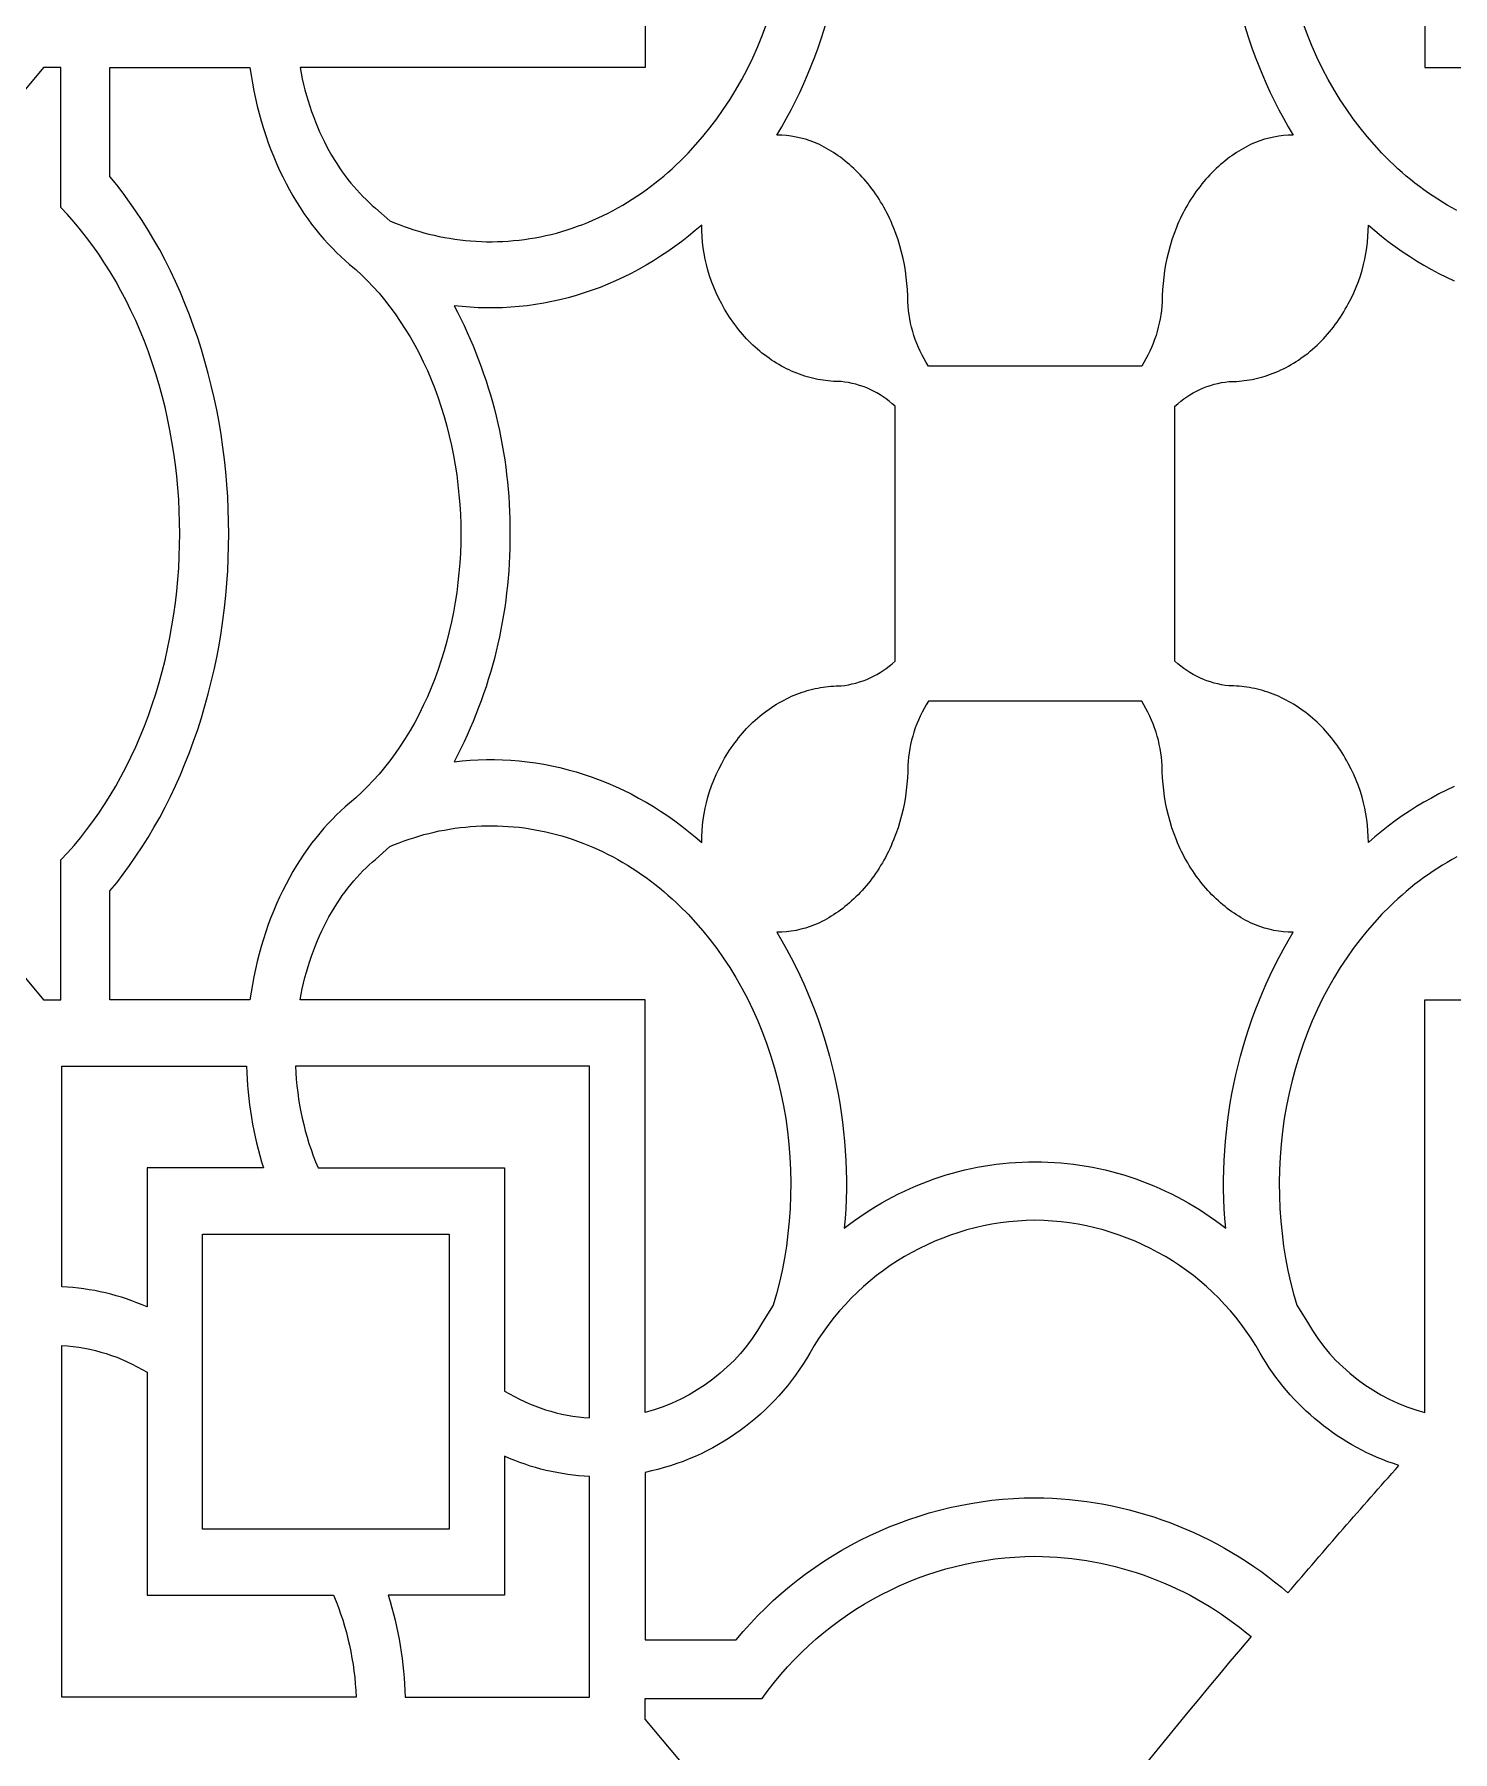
# Model space of a CAD drawing. Extents: x 59271 to 61367, y 41180 to 44085.
# Drawn here: x 59470.2 to 59620.9, y 42534.6 to 42717.1 of the extents above; entities that cross this region are included whole.
import ezdxf

# ---------------------------------------------------------------- set-up
doc = ezdxf.new("R2010")
doc.units = 0
doc.layers.get('0').update_dxf_attribs({"linetype": 'CONTINUOUS'})

msp = doc.modelspace()

# ---------------------------------------------------------------- linework, layer by layer
for points in [[(59535.08, 42757.36), (59535.08, 42713.55), (59498.42, 42713.55), (59498.53, 42712.94), (59498.66, 42712.34), (59498.79, 42711.75), (59498.94, 42711.16), (59499.1, 42710.58), (59499.27, 42710.01), (59499.45, 42709.44), (59499.64, 42708.88), (59499.84, 42708.32), (59500.05, 42707.78), (59500.27, 42707.24), (59500.49, 42706.72), (59500.73, 42706.2), (59500.98, 42705.7), (59501.23, 42705.2), (59501.49, 42704.72), (59501.76, 42704.24), (59502.04, 42703.78), (59502.32, 42703.33), (59502.61, 42702.89), (59502.9, 42702.47), (59503.2, 42702.05), (59503.51, 42701.65), (59503.82, 42701.26), (59504.13, 42700.89), (59504.45, 42700.53), (59504.77, 42700.18), (59505.1, 42699.84), (59505.43, 42699.51), (59505.76, 42699.2), (59506.09, 42698.9), (59506.43, 42698.61), (59507.95, 42697.26), (59508.45, 42697.05), (59508.96, 42696.85), (59509.48, 42696.66), (59510, 42696.48), (59510.52, 42696.3), (59511.05, 42696.14), (59511.59, 42695.99), (59512.12, 42695.85), (59512.67, 42695.72), (59513.21, 42695.6), (59513.76, 42695.49), (59514.31, 42695.4), (59514.87, 42695.31), (59515.43, 42695.23), (59515.99, 42695.17), (59516.55, 42695.12), (59517.12, 42695.08), (59517.69, 42695.05), (59518.25, 42695.04), (59518.83, 42695.04), (59519.4, 42695.05), (59519.97, 42695.07), (59520.54, 42695.1), (59521.11, 42695.15), (59521.69, 42695.21), (59522.26, 42695.28), (59522.83, 42695.36), (59523.4, 42695.46), (59523.97, 42695.57), (59524.54, 42695.69), (59525.11, 42695.82), (59525.67, 42695.96), (59526.24, 42696.12), (59526.8, 42696.29), (59527.35, 42696.47), (59527.91, 42696.67), (59528.46, 42696.87), (59529, 42697.09), (59529.55, 42697.32), (59530.09, 42697.56), (59530.62, 42697.81), (59531.15, 42698.07), (59531.68, 42698.34), (59532.2, 42698.63), (59532.71, 42698.92), (59533.22, 42699.23), (59533.72, 42699.54), (59534.22, 42699.87), (59534.71, 42700.2), (59535.2, 42700.55), (59535.67, 42700.9), (59536.14, 42701.26), (59536.61, 42701.63), (59537.07, 42702.01), (59537.52, 42702.4), (59537.96, 42702.79), (59538.4, 42703.19), (59538.82, 42703.6), (59539.66, 42704.44), (59540.46, 42705.31), (59541.23, 42706.2), (59541.97, 42707.12), (59542.7, 42708.08), (59543.4, 42709.07), (59544.08, 42710.11), (59544.74, 42711.17), (59545.36, 42712.28), (59545.96, 42713.41), (59546.53, 42714.58), (59547.06, 42715.77), (59547.56, 42717), (59548.03, 42718.24)], [(59617.97, 42757.36), (59617.97, 42713.55), (59654.63, 42713.55)], [(59621.37, 42698.34), (59620.85, 42698.63), (59620.34, 42698.92), (59619.83, 42699.23), (59619.33, 42699.54), (59618.83, 42699.87), (59618.34, 42700.2), (59617.85, 42700.55), (59617.38, 42700.9), (59616.9, 42701.26), (59616.44, 42701.63), (59615.98, 42702.01), (59615.53, 42702.4), (59615.09, 42702.79), (59614.65, 42703.19), (59614.22, 42703.6), (59613.39, 42704.44), (59612.59, 42705.31), (59611.82, 42706.2), (59611.08, 42707.12), (59610.35, 42708.08), (59609.65, 42709.07), (59608.97, 42710.11), (59608.31, 42711.17), (59607.69, 42712.28), (59607.09, 42713.41), (59606.52, 42714.58), (59605.99, 42715.77), (59605.49, 42717), (59605.02, 42718.24)], [(59461.95, 42625.5), (59471.16, 42614.49), (59473.01, 42614.49), (59473.01, 42629.38), (59473.71, 42630.13), (59474.4, 42630.91), (59475.08, 42631.72), (59475.74, 42632.57), (59476.39, 42633.44), (59477.03, 42634.34), (59477.64, 42635.27), (59478.25, 42636.22), (59478.83, 42637.2), (59479.39, 42638.21), (59479.93, 42639.24), (59480.45, 42640.29), (59480.95, 42641.37), (59481.43, 42642.46), (59481.88, 42643.58), (59482.31, 42644.71), (59482.71, 42645.86), (59483.09, 42647.02), (59483.44, 42648.2), (59483.77, 42649.39), (59484.07, 42650.59), (59484.34, 42651.8), (59484.59, 42653.01), (59484.81, 42654.24), (59485.01, 42655.46), (59485.18, 42656.69), (59485.32, 42657.92), (59485.43, 42659.14), (59485.52, 42660.37), (59485.58, 42661.59), (59485.62, 42662.81), (59485.63, 42664.02), (59485.62, 42665.23), (59485.58, 42666.45), (59485.52, 42667.67), (59485.43, 42668.89), (59485.32, 42670.12), (59485.18, 42671.35), (59485.01, 42672.58), (59484.81, 42673.8), (59484.59, 42675.02), (59484.34, 42676.24), (59484.07, 42677.45), (59483.77, 42678.65), (59483.44, 42679.83), (59483.09, 42681.01), (59482.71, 42682.18), (59482.31, 42683.33), (59481.88, 42684.46), (59481.43, 42685.57), (59480.95, 42686.67), (59480.45, 42687.74), (59479.93, 42688.8), (59479.39, 42689.83), (59478.83, 42690.84), (59478.25, 42691.82), (59477.64, 42692.77), (59477.03, 42693.7), (59476.39, 42694.6), (59475.74, 42695.47), (59475.08, 42696.31), (59474.4, 42697.12), (59473.71, 42697.91), (59473.01, 42698.66), (59473.01, 42713.55), (59471.16, 42713.55), (59461.95, 42702.54)]]:
    msp.add_lwpolyline(points)
for points in [[(59596.79, 42737.8, 0.159593), (59603.96, 42706.36, 0.091636), (59599.94, 42705.58), (59599.69, 42705.47), (59599.44, 42705.35), (59599.18, 42705.22), (59598.93, 42705.09), (59598.68, 42704.95), (59598.43, 42704.81), (59598.18, 42704.66), (59597.93, 42704.5), (59597.69, 42704.34), (59597.44, 42704.17), (59597.2, 42704), (59596.95, 42703.81), (59596.72, 42703.63), (59596.48, 42703.43), (59596.24, 42703.23), (59596.01, 42703.03), (59595.78, 42702.81), (59595.55, 42702.6), (59595.33, 42702.37), (59595.11, 42702.14), (59594.89, 42701.91), (59594.68, 42701.67), (59594.47, 42701.42), (59594.26, 42701.17), (59594.06, 42700.91), (59593.86, 42700.65), (59593.66, 42700.39), (59593.47, 42700.11), (59593.28, 42699.84), (59593.1, 42699.56), (59592.92, 42699.27), (59592.75, 42698.98), (59592.58, 42698.69), (59592.42, 42698.39), (59592.26, 42698.09), (59592.11, 42697.79), (59591.96, 42697.48), (59591.82, 42697.17), (59591.68, 42696.86), (59591.55, 42696.54), (59591.31, 42695.9), (59591.08, 42695.25), (59590.88, 42694.6), (59590.7, 42693.94), (59590.54, 42693.27), (59590.4, 42692.61), (59590.29, 42691.94), (59590.2, 42691.27), (59590.13, 42690.61), (59590.08, 42689.95), (59590.05, 42689.29), (59590.04, 42688.64, -0.12671), (59587.86, 42681.8), (59565.19, 42681.8, -0.12671), (59563, 42688.64), (59563, 42689.29), (59562.97, 42689.95), (59562.92, 42690.61), (59562.85, 42691.27), (59562.76, 42691.94), (59562.64, 42692.61), (59562.51, 42693.27), (59562.35, 42693.94), (59562.17, 42694.6), (59561.97, 42695.25), (59561.74, 42695.9), (59561.5, 42696.54), (59561.36, 42696.86), (59561.23, 42697.17), (59561.09, 42697.48), (59560.94, 42697.79), (59560.79, 42698.09), (59560.63, 42698.39), (59560.46, 42698.69), (59560.3, 42698.98), (59560.12, 42699.27), (59559.95, 42699.56), (59559.77, 42699.84), (59559.58, 42700.11), (59559.39, 42700.39), (59559.19, 42700.65), (59558.99, 42700.91), (59558.79, 42701.17), (59558.58, 42701.42), (59558.37, 42701.67), (59558.16, 42701.91), (59557.94, 42702.14), (59557.72, 42702.37), (59557.5, 42702.6), (59557.27, 42702.81), (59557.04, 42703.03), (59556.81, 42703.23), (59556.57, 42703.43), (59556.33, 42703.63), (59556.09, 42703.81), (59555.85, 42704), (59555.61, 42704.17), (59555.36, 42704.34), (59555.12, 42704.5), (59554.87, 42704.66), (59554.62, 42704.81), (59554.37, 42704.95), (59554.12, 42705.09), (59553.87, 42705.22), (59553.61, 42705.35), (59553.36, 42705.47), (59553.1, 42705.58, 0.091636), (59549.09, 42706.36, 0.159593), (59556.26, 42737.8, 0.16816)], [(59621.08, 42637.15), (59620.26, 42636.77), (59619.45, 42636.37), (59618.65, 42635.94), (59617.86, 42635.5), (59617.08, 42635.03), (59616.31, 42634.54), (59615.55, 42634.04), (59614.81, 42633.51), (59614.07, 42632.97), (59613.35, 42632.4), (59612.65, 42631.82), (59611.95, 42631.23, 0.065359), (59611.3, 42636.03), (59611.11, 42636.64), (59610.89, 42637.24), (59610.66, 42637.84), (59610.4, 42638.43), (59610.12, 42639.02), (59609.82, 42639.6), (59609.67, 42639.89), (59609.5, 42640.17), (59609.34, 42640.45), (59609.17, 42640.73), (59608.99, 42641.01), (59608.81, 42641.28), (59608.62, 42641.55), (59608.43, 42641.81), (59608.23, 42642.07), (59608.03, 42642.33), (59607.82, 42642.58), (59607.61, 42642.82), (59607.4, 42643.07), (59607.18, 42643.31), (59606.96, 42643.54), (59606.73, 42643.77), (59606.5, 42643.99), (59606.26, 42644.21), (59606.02, 42644.42), (59605.78, 42644.62), (59605.54, 42644.82), (59605.29, 42645.02), (59605.04, 42645.21), (59604.78, 42645.39), (59604.53, 42645.57), (59604.27, 42645.74), (59604, 42645.9), (59603.74, 42646.06), (59603.47, 42646.21), (59603.2, 42646.35), (59602.93, 42646.49), (59602.66, 42646.62), (59602.39, 42646.75), (59602.11, 42646.86), (59601.84, 42646.98), (59601.56, 42647.08), (59601.28, 42647.18), (59601, 42647.27), (59600.73, 42647.35), (59600.45, 42647.43), (59600.17, 42647.5), (59599.89, 42647.57), (59599.61, 42647.62), (59599.33, 42647.68), (59599.05, 42647.72), (59598.77, 42647.76), (59598.5, 42647.79), (59598.22, 42647.82), (59597.95, 42647.84), (59597.67, 42647.85), (59597.4, 42647.86), (59597.13, 42647.86, -0.165069), (59591.4, 42650.48), (59591.4, 42677.56, -0.165069), (59597.13, 42680.18), (59597.4, 42680.18), (59597.67, 42680.19), (59597.95, 42680.2), (59598.22, 42680.22), (59598.5, 42680.25), (59598.77, 42680.28), (59599.05, 42680.32), (59599.33, 42680.36), (59599.61, 42680.41), (59599.89, 42680.47), (59600.17, 42680.53), (59600.45, 42680.61), (59600.73, 42680.68), (59601, 42680.77), (59601.28, 42680.86), (59601.56, 42680.96), (59601.84, 42681.06), (59602.11, 42681.17), (59602.39, 42681.29), (59602.66, 42681.41), (59602.93, 42681.55), (59603.2, 42681.68), (59603.47, 42681.83), (59603.74, 42681.98), (59604, 42682.14), (59604.27, 42682.3), (59604.53, 42682.47), (59604.78, 42682.65), (59605.04, 42682.83), (59605.29, 42683.02), (59605.54, 42683.21), (59605.78, 42683.41), (59606.02, 42683.62), (59606.26, 42683.83), (59606.5, 42684.05), (59606.73, 42684.27), (59606.96, 42684.5), (59607.18, 42684.73), (59607.4, 42684.97), (59607.61, 42685.21), (59607.82, 42685.46), (59608.03, 42685.71), (59608.23, 42685.97), (59608.43, 42686.23), (59608.62, 42686.49), (59608.81, 42686.76), (59608.99, 42687.03), (59609.17, 42687.31), (59609.34, 42687.58), (59609.5, 42687.86), (59609.67, 42688.15), (59609.82, 42688.43), (59610.12, 42689.01), (59610.4, 42689.6), (59610.66, 42690.2), (59610.89, 42690.8), (59611.11, 42691.4), (59611.3, 42692.01, 0.065359), (59611.95, 42696.81), (59612.65, 42696.21), (59613.35, 42695.63), (59614.07, 42695.07), (59614.81, 42694.53), (59615.55, 42694), (59616.31, 42693.49), (59617.08, 42693.01), (59617.86, 42692.54), (59618.65, 42692.09), (59619.45, 42691.67), (59620.26, 42691.26), (59621.08, 42690.88)], [(59621.37, 42629.69), (59620.85, 42629.41), (59620.34, 42629.11), (59619.83, 42628.81), (59619.33, 42628.49), (59618.83, 42628.17), (59618.34, 42627.83), (59617.85, 42627.49), (59617.38, 42627.14), (59616.9, 42626.78), (59616.44, 42626.41), (59615.98, 42626.03), (59615.53, 42625.64), (59615.09, 42625.25), (59614.65, 42624.84), (59614.22, 42624.43), (59613.39, 42623.59), (59612.59, 42622.73), (59611.82, 42621.84), (59611.08, 42620.92), (59610.35, 42619.96), (59609.65, 42618.96), (59608.97, 42617.93), (59608.31, 42616.86), (59607.69, 42615.76), (59607.09, 42614.63), (59606.52, 42613.46), (59605.99, 42612.26), (59605.49, 42611.04), (59605.02, 42609.79), (59604.59, 42608.52), (59604.2, 42607.23), (59603.84, 42605.92), (59603.53, 42604.59), (59603.26, 42603.25), (59603.02, 42601.89), (59602.83, 42600.53), (59602.68, 42599.17), (59602.57, 42597.8), (59602.51, 42596.43), (59602.48, 42595.06), (59602.49, 42593.7), (59602.55, 42592.35), (59602.65, 42591), (59602.78, 42589.67), (59602.95, 42588.35), (59603.16, 42587.05), (59603.4, 42585.77), (59603.68, 42584.51), (59604, 42583.28), (59604.34, 42582.07), (59605.47, 42580.25, 0.200602), (59617.97, 42570.67), (59617.97, 42614.49), (59654.63, 42614.49)], [(59544.29, 42527.1), (59535.08, 42538.1), (59535.08, 42540.3), (59547.54, 42540.3, -0.240747), (59576.52, 42555.4, -0.175762), (59599.48, 42546.87, 0.014355), (59564.78, 42503.25)]]:
    msp.add_lwpolyline(points, format="xyb")
for points in [[(59515.5, 42664.02), (59515.49, 42662.99), (59515.46, 42661.96), (59515.4, 42660.92), (59515.31, 42659.87), (59515.2, 42658.83), (59515.07, 42657.78), (59514.91, 42656.74), (59514.73, 42655.69), (59514.52, 42654.65), (59514.28, 42653.62), (59514.02, 42652.59), (59513.74, 42651.58), (59513.43, 42650.57), (59513.09, 42649.58), (59512.73, 42648.6), (59512.35, 42647.64), (59511.95, 42646.69), (59511.52, 42645.77), (59511.07, 42644.86), (59510.6, 42643.97), (59510.11, 42643.11), (59509.6, 42642.27), (59509.07, 42641.46), (59508.53, 42640.67), (59507.97, 42639.91), (59507.39, 42639.18), (59506.81, 42638.48), (59506.2, 42637.81), (59505.59, 42637.16), (59504.97, 42636.55), (59504.33, 42635.96), (59503.69, 42635.41), (59503.23, 42635.01), (59502.76, 42634.59), (59502.3, 42634.15), (59501.85, 42633.7), (59501.4, 42633.22), (59500.95, 42632.73), (59500.51, 42632.21), (59500.08, 42631.68), (59499.65, 42631.13), (59499.24, 42630.57), (59498.83, 42629.98), (59498.43, 42629.38), (59498.04, 42628.76), (59497.66, 42628.12), (59497.29, 42627.47), (59496.93, 42626.8), (59496.58, 42626.12), (59496.25, 42625.42), (59495.93, 42624.71), (59495.62, 42623.98), (59495.33, 42623.24), (59495.04, 42622.49), (59494.78, 42621.73), (59494.53, 42620.96), (59494.29, 42620.17), (59494.07, 42619.38), (59493.87, 42618.58), (59493.68, 42617.77), (59493.51, 42616.96), (59493.35, 42616.14), (59493.22, 42615.32), (59493.09, 42614.49), (59478.21, 42614.49), (59478.21, 42626.07), (59478.93, 42626.95), (59479.63, 42627.85), (59480.31, 42628.79), (59480.98, 42629.75), (59481.64, 42630.75), (59482.27, 42631.76), (59482.89, 42632.81), (59483.5, 42633.88), (59484.08, 42634.97), (59484.64, 42636.09), (59485.18, 42637.23), (59485.7, 42638.39), (59486.19, 42639.57), (59486.66, 42640.76), (59487.11, 42641.98), (59487.54, 42643.21), (59487.94, 42644.46), (59488.31, 42645.72), (59488.66, 42647), (59488.99, 42648.28), (59489.29, 42649.57), (59489.56, 42650.88), (59489.81, 42652.18), (59490.03, 42653.5), (59490.22, 42654.81), (59490.39, 42656.13), (59490.53, 42657.45), (59490.64, 42658.77), (59490.73, 42660.09), (59490.79, 42661.4), (59490.83, 42662.71), (59490.84, 42664.02), (59490.83, 42665.32), (59490.79, 42666.63), (59490.73, 42667.95), (59490.64, 42669.26), (59490.53, 42670.58), (59490.39, 42671.9), (59490.22, 42673.22), (59490.03, 42674.54), (59489.81, 42675.85), (59489.56, 42677.16), (59489.29, 42678.46), (59488.99, 42679.76), (59488.66, 42681.04), (59488.31, 42682.31), (59487.94, 42683.57), (59487.54, 42684.82), (59487.11, 42686.06), (59486.66, 42687.27), (59486.19, 42688.47), (59485.7, 42689.65), (59485.18, 42690.81), (59484.64, 42691.95), (59484.08, 42693.07), (59483.5, 42694.16), (59482.89, 42695.23), (59482.27, 42696.27), (59481.64, 42697.29), (59480.98, 42698.28), (59480.31, 42699.25), (59479.63, 42700.18), (59478.93, 42701.09), (59478.21, 42701.97), (59478.21, 42713.55), (59493.09, 42713.55), (59493.22, 42712.72), (59493.35, 42711.89), (59493.51, 42711.08), (59493.68, 42710.26), (59493.87, 42709.45), (59494.07, 42708.65), (59494.29, 42707.86), (59494.53, 42707.08), (59494.78, 42706.31), (59495.04, 42705.54), (59495.33, 42704.79), (59495.62, 42704.05), (59495.93, 42703.33), (59496.25, 42702.61), (59496.58, 42701.92), (59496.93, 42701.23), (59497.29, 42700.56), (59497.66, 42699.91), (59498.04, 42699.28), (59498.43, 42698.66), (59498.83, 42698.05), (59499.24, 42697.47), (59499.65, 42696.9), (59500.08, 42696.35), (59500.51, 42695.82), (59500.95, 42695.31), (59501.4, 42694.82), (59501.85, 42694.34), (59502.3, 42693.88), (59502.76, 42693.45), (59503.23, 42693.03), (59503.69, 42692.63), (59504.33, 42692.07), (59504.97, 42691.49), (59505.59, 42690.88), (59506.2, 42690.23), (59506.81, 42689.56), (59507.39, 42688.85), (59507.97, 42688.12), (59508.53, 42687.36), (59509.07, 42686.57), (59509.6, 42685.76), (59510.11, 42684.92), (59510.6, 42684.06), (59511.07, 42683.18), (59511.52, 42682.27), (59511.95, 42681.34), (59512.35, 42680.4), (59512.73, 42679.43), (59513.09, 42678.46), (59513.43, 42677.46), (59513.74, 42676.46), (59514.02, 42675.44), (59514.28, 42674.42), (59514.52, 42673.38), (59514.73, 42672.34), (59514.91, 42671.3), (59515.07, 42670.26), (59515.2, 42669.21), (59515.31, 42668.16), (59515.4, 42667.12), (59515.46, 42666.08), (59515.49, 42665.05)], [(59488.05, 42589.61), (59514.26, 42589.61), (59514.26, 42558.28), (59488.05, 42558.28)]]:
    msp.add_lwpolyline(points, close=True)
for points in [[(59561.65, 42677.56, 0.165069), (59555.92, 42680.18), (59555.65, 42680.18), (59555.38, 42680.19), (59555.1, 42680.2), (59554.83, 42680.22), (59554.55, 42680.25), (59554.27, 42680.28), (59554, 42680.32), (59553.72, 42680.36), (59553.44, 42680.41), (59553.16, 42680.47), (59552.88, 42680.53), (59552.6, 42680.61), (59552.32, 42680.68), (59552.05, 42680.77), (59551.77, 42680.86), (59551.49, 42680.96), (59551.21, 42681.06), (59550.94, 42681.17), (59550.66, 42681.29), (59550.39, 42681.41), (59550.12, 42681.55), (59549.85, 42681.68), (59549.58, 42681.83), (59549.31, 42681.98), (59549.05, 42682.14), (59548.78, 42682.3), (59548.52, 42682.47), (59548.27, 42682.65), (59548.01, 42682.83), (59547.76, 42683.02), (59547.51, 42683.21), (59547.27, 42683.41), (59547.02, 42683.62), (59546.79, 42683.83), (59546.55, 42684.05), (59546.32, 42684.27), (59546.09, 42684.5), (59545.87, 42684.73), (59545.65, 42684.97), (59545.44, 42685.21), (59545.23, 42685.46), (59545.02, 42685.71), (59544.82, 42685.97), (59544.62, 42686.23), (59544.43, 42686.49), (59544.24, 42686.76), (59544.06, 42687.03), (59543.88, 42687.31), (59543.71, 42687.58), (59543.54, 42687.86), (59543.38, 42688.15), (59543.23, 42688.43), (59542.93, 42689.01), (59542.65, 42689.6), (59542.39, 42690.2), (59542.16, 42690.8), (59541.94, 42691.4), (59541.75, 42692.01, -0.065359), (59541.1, 42696.81), (59540.4, 42696.21), (59539.7, 42695.63), (59538.98, 42695.07), (59538.24, 42694.53), (59537.5, 42694), (59536.74, 42693.49), (59535.97, 42693.01), (59535.19, 42692.54), (59534.4, 42692.09), (59533.6, 42691.67), (59532.78, 42691.26), (59531.96, 42690.88), (59531.14, 42690.53), (59530.3, 42690.19), (59529.46, 42689.88), (59528.61, 42689.59), (59527.76, 42689.32), (59526.9, 42689.08), (59526.04, 42688.86), (59525.17, 42688.67), (59524.31, 42688.5), (59523.44, 42688.36), (59522.56, 42688.24), (59521.69, 42688.14), (59520.82, 42688.07), (59519.95, 42688.03), (59519.08, 42688), (59518.22, 42688), (59517.35, 42688.03), (59516.49, 42688.08), (59515.64, 42688.15), (59514.79, 42688.24, -0.124595), (59520.71, 42664.02, -0.124595), (59514.79, 42639.8), (59515.64, 42639.89), (59516.49, 42639.96), (59517.35, 42640.01), (59518.22, 42640.03), (59519.08, 42640.03), (59519.95, 42640.01), (59520.82, 42639.96), (59521.69, 42639.89), (59522.56, 42639.8), (59523.44, 42639.68), (59524.31, 42639.53), (59525.17, 42639.36), (59526.04, 42639.17), (59526.9, 42638.95), (59527.76, 42638.71), (59528.61, 42638.45), (59529.46, 42638.16), (59530.3, 42637.85), (59531.14, 42637.51), (59531.96, 42637.15), (59532.78, 42636.77), (59533.6, 42636.37), (59534.4, 42635.94), (59535.19, 42635.5), (59535.97, 42635.03), (59536.74, 42634.54), (59537.5, 42634.04), (59538.24, 42633.51), (59538.98, 42632.97), (59539.7, 42632.4), (59540.4, 42631.82), (59541.1, 42631.23, -0.065359), (59541.75, 42636.03), (59541.94, 42636.64), (59542.16, 42637.24), (59542.39, 42637.84), (59542.65, 42638.43), (59542.93, 42639.02), (59543.23, 42639.6), (59543.38, 42639.89), (59543.54, 42640.17), (59543.71, 42640.45), (59543.88, 42640.73), (59544.06, 42641.01), (59544.24, 42641.28), (59544.43, 42641.55), (59544.62, 42641.81), (59544.82, 42642.07), (59545.02, 42642.33), (59545.23, 42642.58), (59545.44, 42642.82), (59545.65, 42643.07), (59545.87, 42643.31), (59546.09, 42643.54), (59546.32, 42643.77), (59546.55, 42643.99), (59546.79, 42644.21), (59547.02, 42644.42), (59547.27, 42644.62), (59547.51, 42644.82), (59547.76, 42645.02), (59548.01, 42645.21), (59548.27, 42645.39), (59548.52, 42645.57), (59548.78, 42645.74), (59549.05, 42645.9), (59549.31, 42646.06), (59549.58, 42646.21), (59549.85, 42646.35), (59550.12, 42646.49), (59550.39, 42646.62), (59550.66, 42646.75), (59550.94, 42646.86), (59551.21, 42646.98), (59551.49, 42647.08), (59551.77, 42647.18), (59552.05, 42647.27), (59552.32, 42647.35), (59552.6, 42647.43), (59552.88, 42647.5), (59553.16, 42647.57), (59553.44, 42647.62), (59553.72, 42647.68), (59554, 42647.72), (59554.27, 42647.76), (59554.55, 42647.79), (59554.83, 42647.82), (59555.1, 42647.84), (59555.38, 42647.85), (59555.65, 42647.86), (59555.92, 42647.86, 0.165069), (59561.65, 42650.48)], [(59596.79, 42590.24, -0.159593), (59603.96, 42621.68, -0.091636), (59599.94, 42622.46), (59599.69, 42622.57), (59599.44, 42622.69), (59599.18, 42622.81), (59598.93, 42622.94), (59598.68, 42623.08), (59598.43, 42623.23), (59598.18, 42623.38), (59597.93, 42623.53), (59597.69, 42623.7), (59597.44, 42623.87), (59597.2, 42624.04), (59596.95, 42624.22), (59596.72, 42624.41), (59596.48, 42624.6), (59596.24, 42624.8), (59596.01, 42625.01), (59595.78, 42625.22), (59595.55, 42625.44), (59595.33, 42625.66), (59595.11, 42625.89), (59594.89, 42626.13), (59594.68, 42626.37), (59594.47, 42626.61), (59594.26, 42626.87), (59594.06, 42627.12), (59593.86, 42627.38), (59593.66, 42627.65), (59593.47, 42627.92), (59593.28, 42628.2), (59593.1, 42628.48), (59592.92, 42628.76), (59592.75, 42629.05), (59592.58, 42629.35), (59592.42, 42629.64), (59592.26, 42629.94), (59592.11, 42630.25), (59591.96, 42630.55), (59591.82, 42630.86), (59591.68, 42631.18), (59591.55, 42631.49), (59591.31, 42632.13), (59591.08, 42632.78), (59590.88, 42633.44), (59590.7, 42634.1), (59590.54, 42634.76), (59590.4, 42635.43), (59590.29, 42636.1), (59590.2, 42636.76), (59590.13, 42637.43), (59590.08, 42638.09), (59590.05, 42638.74), (59590.04, 42639.39, 0.12671), (59587.86, 42646.24), (59565.19, 42646.24, 0.12671), (59563, 42639.39), (59563, 42638.74), (59562.97, 42638.09), (59562.92, 42637.43), (59562.85, 42636.76), (59562.76, 42636.1), (59562.64, 42635.43), (59562.51, 42634.76), (59562.35, 42634.1), (59562.17, 42633.44), (59561.97, 42632.78), (59561.74, 42632.13), (59561.5, 42631.49), (59561.36, 42631.18), (59561.23, 42630.86), (59561.09, 42630.55), (59560.94, 42630.25), (59560.79, 42629.94), (59560.63, 42629.64), (59560.46, 42629.35), (59560.3, 42629.05), (59560.12, 42628.76), (59559.95, 42628.48), (59559.77, 42628.2), (59559.58, 42627.92), (59559.39, 42627.65), (59559.19, 42627.38), (59558.99, 42627.12), (59558.79, 42626.87), (59558.58, 42626.61), (59558.37, 42626.37), (59558.16, 42626.13), (59557.94, 42625.89), (59557.72, 42625.66), (59557.5, 42625.44), (59557.27, 42625.22), (59557.04, 42625.01), (59556.81, 42624.8), (59556.57, 42624.6), (59556.33, 42624.41), (59556.09, 42624.22), (59555.85, 42624.04), (59555.61, 42623.87), (59555.36, 42623.7), (59555.12, 42623.53), (59554.87, 42623.38), (59554.62, 42623.23), (59554.37, 42623.08), (59554.12, 42622.94), (59553.87, 42622.81), (59553.61, 42622.69), (59553.36, 42622.57), (59553.1, 42622.46, -0.091636), (59549.09, 42621.68, -0.159593), (59556.26, 42590.24, -0.16816), (59576.52, 42597.31, -0.16816)], [(59547.58, 42580.25, -0.200602), (59535.08, 42570.67), (59535.08, 42614.49), (59498.42, 42614.49), (59498.53, 42615.09), (59498.66, 42615.69), (59498.79, 42616.29), (59498.94, 42616.87), (59499.1, 42617.46), (59499.27, 42618.03), (59499.45, 42618.6), (59499.64, 42619.16), (59499.84, 42619.71), (59500.05, 42620.26), (59500.27, 42620.79), (59500.49, 42621.32), (59500.73, 42621.83), (59500.98, 42622.34), (59501.23, 42622.84), (59501.49, 42623.32), (59501.76, 42623.79), (59502.04, 42624.25), (59502.32, 42624.7), (59502.61, 42625.14), (59502.9, 42625.57), (59503.2, 42625.98), (59503.51, 42626.38), (59503.82, 42626.77), (59504.13, 42627.15), (59504.45, 42627.51), (59504.77, 42627.86), (59505.1, 42628.2), (59505.43, 42628.52), (59505.76, 42628.84), (59506.09, 42629.14), (59506.43, 42629.42), (59507.95, 42630.78), (59508.45, 42630.99), (59508.96, 42631.19), (59509.48, 42631.38), (59510, 42631.56), (59510.52, 42631.73), (59511.05, 42631.89), (59511.59, 42632.05), (59512.12, 42632.19), (59512.67, 42632.32), (59513.21, 42632.44), (59513.76, 42632.54), (59514.31, 42632.64), (59514.87, 42632.73), (59515.43, 42632.8), (59515.99, 42632.86), (59516.55, 42632.92), (59517.12, 42632.95), (59517.69, 42632.98), (59518.25, 42633), (59518.83, 42633), (59519.4, 42632.99), (59519.97, 42632.97), (59520.54, 42632.93), (59521.11, 42632.89), (59521.69, 42632.83), (59522.26, 42632.76), (59522.83, 42632.68), (59523.4, 42632.58), (59523.97, 42632.47), (59524.54, 42632.35), (59525.11, 42632.22), (59525.67, 42632.07), (59526.24, 42631.91), (59526.8, 42631.74), (59527.35, 42631.56), (59527.91, 42631.37), (59528.46, 42631.16), (59529, 42630.95), (59529.55, 42630.72), (59530.09, 42630.48), (59530.62, 42630.23), (59531.15, 42629.96), (59531.68, 42629.69), (59532.2, 42629.41), (59532.71, 42629.11), (59533.22, 42628.81), (59533.72, 42628.49), (59534.22, 42628.17), (59534.71, 42627.83), (59535.2, 42627.49), (59535.67, 42627.14), (59536.14, 42626.78), (59536.61, 42626.41), (59537.07, 42626.03), (59537.52, 42625.64), (59537.96, 42625.25), (59538.4, 42624.84), (59538.82, 42624.43), (59539.66, 42623.59), (59540.46, 42622.73), (59541.23, 42621.84), (59541.97, 42620.92), (59542.7, 42619.96), (59543.4, 42618.96), (59544.08, 42617.93), (59544.74, 42616.86), (59545.36, 42615.76), (59545.96, 42614.63), (59546.53, 42613.46), (59547.06, 42612.26), (59547.56, 42611.04), (59548.03, 42609.79), (59548.46, 42608.52), (59548.85, 42607.23), (59549.21, 42605.92), (59549.52, 42604.59), (59549.79, 42603.25), (59550.03, 42601.89), (59550.22, 42600.53), (59550.37, 42599.17), (59550.48, 42597.8), (59550.54, 42596.43), (59550.57, 42595.06), (59550.55, 42593.7), (59550.5, 42592.35), (59550.4, 42591), (59550.27, 42589.67), (59550.1, 42588.35), (59549.89, 42587.05), (59549.64, 42585.77), (59549.37, 42584.51), (59549.05, 42583.28), (59548.71, 42582.07)], [(59482.16, 42581.88, 0.093744), (59473.12, 42584.02), (59473.12, 42607.45), (59492.73, 42607.45, 0.067508), (59494.52, 42596.65), (59482.16, 42596.65)], [(59520.15, 42572.95, 0.123377), (59529.19, 42570.1), (59529.19, 42607.45), (59497.94, 42607.45, 0.090687), (59500.33, 42596.65), (59520.15, 42596.65)], [(59615.19, 42565.04, -0.187039), (59600.46, 42576.98, 0.26745), (59576.52, 42591.09, 0.26745), (59552.59, 42576.98, -0.215544), (59535.08, 42564.31), (59535.08, 42546.53), (59544.77, 42546.53, -0.222359), (59576.52, 42561.62, -0.178645), (59603.41, 42551.51, -0.004619)], [(59501.99, 42551.25, -0.090687), (59504.37, 42540.44), (59473.12, 42540.44), (59473.12, 42577.79, -0.123377), (59482.16, 42574.94), (59482.16, 42551.25)], [(59529.19, 42563.87, -0.093744), (59520.15, 42566.02), (59520.15, 42551.25), (59507.79, 42551.25, -0.067508), (59509.59, 42540.44), (59529.19, 42540.44)]]:
    msp.add_lwpolyline(points, format="xyb", close=True)

doc.saveas('drawing.dxf')
